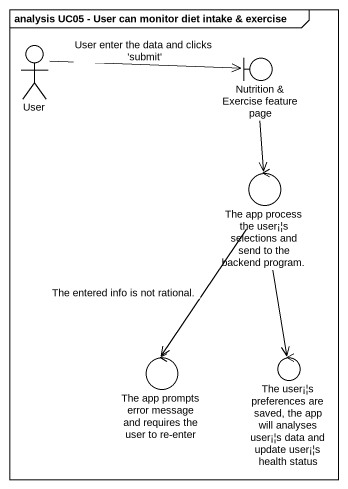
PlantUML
@startuml
mainframe analysis UC05 - User can monitor diet intake & exercise
actor User
boundary "Nutrition & Exercise feature page" as Nutrition_Exercise_feature
control "The app process the user¡¦s selections and send to the backend program." as The_app_process_the_user_s
control "The app prompts error message and requires the user to re-enter" as The_app_prompts_error
control "The user¡¦s preferences are saved, the app will analyses user¡¦s data and update user¡¦s health status" as The_user_s_preferences_are
User -right-> Nutrition_Exercise_feature : User enter the data and clicks 'submit'
Nutrition_Exercise_feature --> The_app_process_the_user_s
The_app_process_the_user_s --> The_app_prompts_error : The entered info is not rational.
The_app_process_the_user_s --> The_user_s_preferences_are
@enduml
